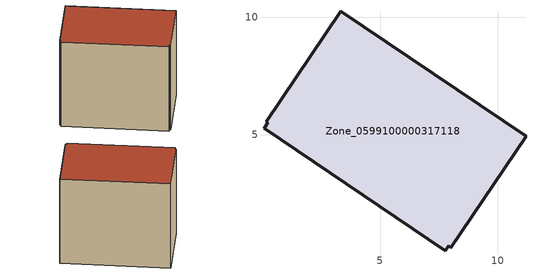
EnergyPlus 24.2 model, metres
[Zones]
Zone_0599100000317118
 floor ground (C_G): 8.02,0.2 7.92,0.27 7.78,0.07 0.06,5.29 0.21,5.51 0.15,5.56 3.33,10.26 11.21,4.93 z1.44
 wall outside (C_F): 3.33,10.26 0.15,5.56 0.21,5.51 0.06,5.29 7.78,0.07 7.92,0.27 8.02,0.2 11.21,4.93 3.33,10.26 z1.44:9.88
 roof outside (C_R): 0.21,5.51 0.06,5.29 7.78,0.07 7.92,0.27 8.02,0.2 11.21,4.93 3.33,10.26 0.15,5.56 z9.88
[BUILDING]
Pand.0599100000317118: North Axis=0; Terrain=City; Loads Convergence Tolerance Value=0.04; Temperature Convergence Tolerance Value=0.4; Solar Distribution=FullExterior; Maximum Number of Warmup Days=25; Minimum Number of Warmup Days=1
[Site:Location]
Rotterdam.The.Hague.AP_ZH_NLD Design_Conditions: Latitude=51.96; Longitude=4.45; Time Zone=1; Elevation=-4.5
[SITE:GROUNDTEMPERATURE:BUILDINGSURFACE]
18, 18, 18, 18, 18, 18, 18, 18, 18, 18, 18, 18
[MATERIAL] Thermal Absorptance=0.9; Solar Absorptance=0.7; Visible Absorptance=0.7
Name | Roughness | Thickness | Conductivity | Density | Specific Heat
G.TC.1975-1991 | MediumSmooth | 0.15 | 0.288461 | 540 | 1210
F.TC.1975-1991 | Rough | 0.3 | 0.230769 | 1920 | 840
R.TC.1975-1991 | MediumRough | 0.2 | 0.153846 | 1500 | 1000
[CONSTRUCTION]
C_G: G.TC.1975-1991
C_F: F.TC.1975-1991
C_R: R.TC.1975-1991
[ZONE]
Zone_0599100000317118: Type=1; Multiplier=1; Ceiling Height=Autocalculate; Volume=Autocalculate; Floor Area=autocalculate; Part of Total Floor Area=Yes
[ZONEINFILTRATION:DESIGNFLOWRATE]
Infil_Zone_0599100000317118: Zone or ZoneList or Space or SpaceList=Zone_0599100000317118; Schedule=AlwaysOn; Design Flow Rate Calculation Method=Flow/Area; Flow Rate per Floor Area=0.003; Constant Term Coefficient=1; Temperature Term Coefficient=0; Velocity Term Coefficient=0; Velocity Squared Term Coefficient=0
[HVACTEMPLATE:ZONE:IDEALLOADSAIRSYSTEM]
Zone_0599100000317118: Maximum Heating Supply Air Temperature=50; Minimum Cooling Supply Air Temperature=13; Maximum Heating Supply Air Humidity Ratio=0.0156; Minimum Cooling Supply Air Humidity Ratio=0.0077; Heating Limit=NoLimit; Cooling Limit=NoLimit; Dehumidification Control Type=ConstantSensibleHeatRatio; Cooling Sensible Heat Ratio=0.7; Dehumidification Setpoint=60; Humidification Control Type=None; Humidification Setpoint=30; Outdoor Air Method=None; Outdoor Air Flow Rate per Person=0.00944; Outdoor Air Flow Rate per Zone Floor Area=0; Outdoor Air Flow Rate per Zone=0; Demand Controlled Ventilation Type=None; Outdoor Air Economizer Type=NoEconomizer; Heat Recovery Type=None; Sensible Heat Recovery Effectiveness=0.7; Latent Heat Recovery Effectiveness=0.65
[ZONECONTROL:THERMOSTAT]
ThermostatControl_Zone_0599100000317118: Zone or ZoneList=Zone_0599100000317118; Control Type Schedule=DualSetpointControlType; Control 1=Thermostat_Zone_0599100000317118; Temperature Difference Between Cutout And Setpoint=0
[THERMOSTATSETPOINT:DUALSETPOINT]
Thermostat_Zone_0599100000317118: Heating Setpoint Temperature Schedule=HeatingSetpoint_Zone_0599100000317118; Cooling Setpoint Temperature Schedule=CoolingSetpoint_Zone_0599100000317118
[SCHEDULE:COMPACT]
HeatingSetpoint_Zone_0599100000317118: Through: 12/31, For: AllDays, Until: 24:00, 21
CoolingSetpoint_Zone_0599100000317118: Through: 12/31, For: AllDays, Until: 24:00, 24
DualSetpointControlType: Through: 12/31, For: AllDays, Until: 24:00, 4
AlwaysOn: Through: 12/31, For: AllDays, Until: 24:00, 1
